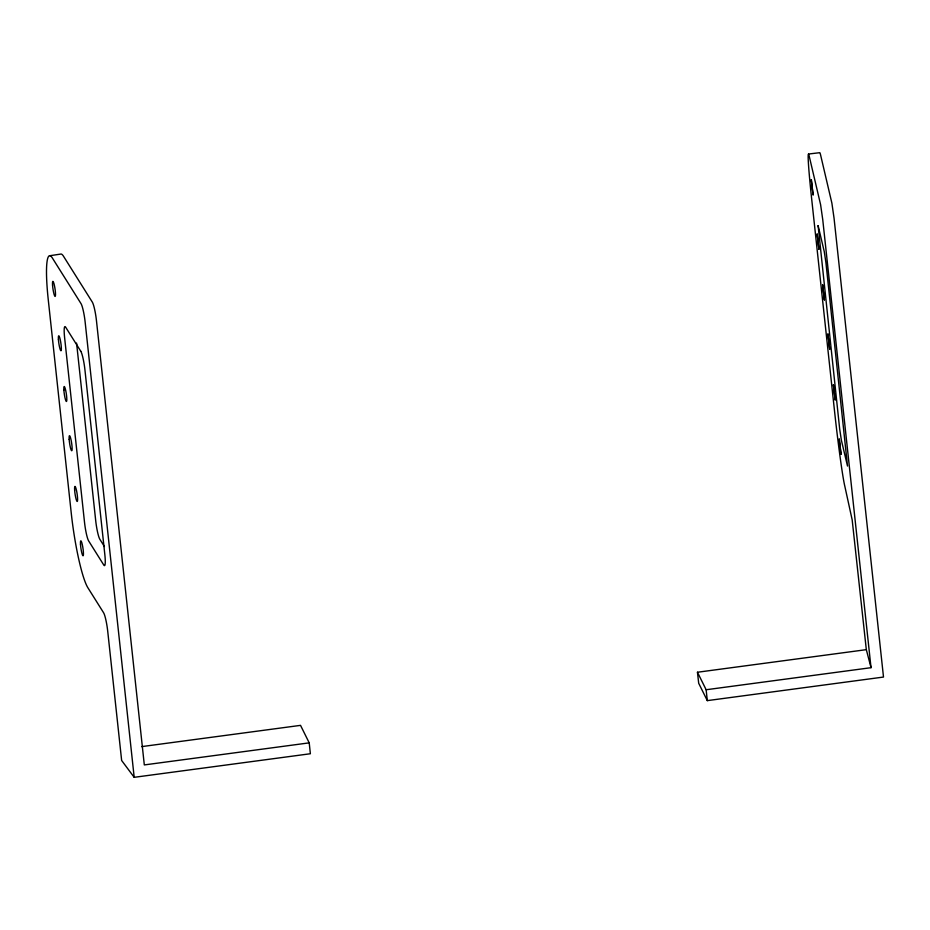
<?xml version="1.0" encoding="UTF-8"?>
<svg xmlns="http://www.w3.org/2000/svg" width="930" height="930" viewBox="0 0 930 930"><rect width="100%" height="100%" fill="white"/><g stroke="black" fill="none" stroke-linecap="round" stroke-linejoin="round"><path stroke-width="1.4" d="M49.883 255.704L61.078 254.03A60.915 8.172 81.5 0 1 63.554 256.32L92.303 302.087A15.24 2.046 81.5 0 1 96.464 320.711L144.313 764.925L309.213 742.861L310.376 753.742L134.187 777.317L121.644 760.484L107.729 631.342A15.229 2.046 81.5 0 0 103.579 612.731L87.885 587.748A60.915 8.172 81.5 0 1 71.273 513.29L48.232 299.46A60.915 8.172 81.5 0 1 52.359 257.994L81.003 303.599A15.24 2.046 81.5 0 1 85.165 322.222L134.187 777.317M141.686 746.616L300.529 725.365L309.213 742.861M697.454 672.25L866.318 649.663L871.026 667.682L706.137 689.746L697.454 672.25L698.697 683.271L707.312 700.627L883.5 677.052L834.036 218.062L831.885 203.135L820.644 155.194A60.915 2.093 83.3 0 0 819.807 152.683L808.472 154.031M104.404 546.538L99.87 539.307A15.229 2.046 81.5 0 1 95.709 520.695L76.574 343.065M871.026 667.682L822.736 219.573L820.597 204.647L809.309 156.542A60.915 2.093 83.3 0 0 811.483 197.16L834.524 410.99A60.915 2.093 83.3 0 0 844.835 486.285L852.171 519.858L866.318 649.663M706.137 689.746L707.312 700.627M811.309 179.734L813.076 194.858L811.309 179.734M818.109 225.641L839.685 429.102L841.348 440.099L847.509 466.058L825.921 262.597L824.259 251.6L818.109 225.641M817.156 234.069L818.935 249.194L817.156 234.069M822.62 284.789L824.399 299.902L822.62 284.789M827.933 334.044L829.7 349.169L827.933 334.044M833.396 384.764L835.163 399.877L833.396 384.764M839.244 439.1L841.022 454.212L839.244 439.1M80.771 351.249L65.635 327.151A15.229 2.046 81.5 0 0 64.6 337.52L84.525 522.369A15.229 2.046 81.5 0 0 88.676 540.981L103.811 565.08A15.229 2.046 81.5 0 0 104.846 554.722L84.932 369.873A15.229 2.046 81.5 0 0 80.771 351.249M69.169 439.367A7.614 1.023 81.5 0 0 71.715 450.759A7.614 1.023 81.5 0 0 70.994 439.565A7.614 1.023 81.5 0 0 69.169 439.367M63.868 390.1A7.614 1.023 81.5 0 0 66.414 401.504A7.614 1.023 81.5 0 0 65.681 390.309A7.614 1.023 81.5 0 0 63.868 390.1M58.404 339.392A7.614 1.023 81.5 0 0 60.95 350.784A7.614 1.023 81.5 0 0 60.218 339.59A7.614 1.023 81.5 0 0 58.404 339.392M74.633 490.075A7.614 1.023 81.5 0 0 77.178 501.479A7.614 1.023 81.5 0 0 76.458 490.284A7.614 1.023 81.5 0 0 74.633 490.075M52.545 285.057A7.614 1.023 81.5 0 0 55.091 296.449A7.614 1.023 81.5 0 0 54.37 285.254A7.614 1.023 81.5 0 0 52.545 285.057M80.492 544.41A7.614 1.023 81.5 0 0 83.037 555.815A7.614 1.023 81.5 0 0 82.305 544.62A7.614 1.023 81.5 0 0 80.492 544.41"/></g></svg>
